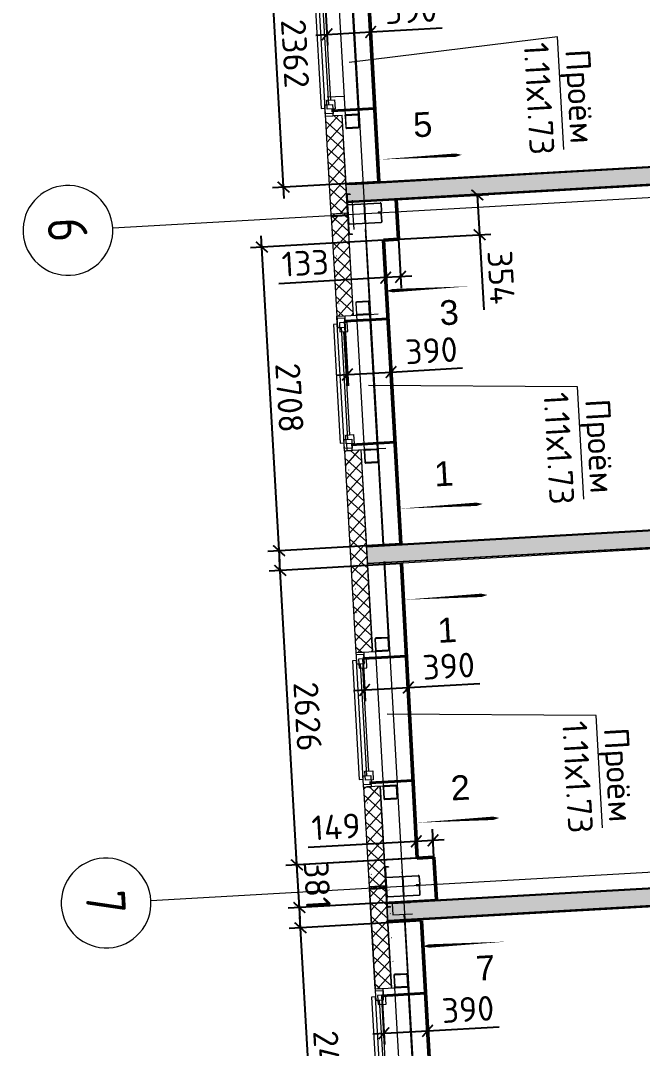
# Model space of a CAD drawing. Header units: metres. Extents: x 107714.6 to 107732.7, y 110796.8 to 110831.
# Drawn here: x 107714.94 to 107720.49, y 110815.1 to 110824.25 of the extents above; entities that cross this region are included whole.
import ezdxf

# ---------------------------------------------------------------- set-up
doc = ezdxf.new("R2010")
doc.units = ezdxf.units.M
doc.header["$PDMODE"] = 35
doc.header["$PDSIZE"] = 0.01
doc.linetypes.add('GOST2.303 5', pattern=[24, 20, -1.5, 1, -1.5])
doc.layers.add('2023.11.08_В_ОТКЛОНЕНИЯ', color=7, linetype='Continuous')
doc.layers.add('_1-1_ Внутренние стены', color=7, linetype='Continuous')
doc.layers.add('Вспомогательные', color=6, linetype='Continuous', plot=False)
for name, color, linetype, lineweight in [('ГКЛ', 250, 'Continuous', 50), ('Оси', 7, 'Continuous', 9), ('Откосы', 250, 'Continuous', 40), ('Перекрытия', 7, 'Continuous', 18), ('Размерные', 45, 'Continuous', 15), ('Стены', 7, 'Continuous', 18), ('Стены разрез', 7, 'Continuous', 5), ('Стены штриховка', 7, 'Continuous', 5)]:
    doc.layers.add(name, color=color, linetype=linetype, lineweight=lineweight)
for name, color, linetype, lineweight, true_color in [('Импосты витража', 7, 'Continuous', 9, 0x004080), ('Каркас_Импост', 7, 'Continuous', 9, 0x804000), ('Несущие колонны', 7, 'Continuous', 18, 0x800040), ('Окна', 7, 'Continuous', 9, 0x0080c0), ('Отлив', 7, 'Continuous', 9, 0x008080)]:
    doc.layers.add(name, color=color, linetype=linetype, lineweight=lineweight, true_color=true_color)
doc.styles.add('AxeAndPointZ', font='arial.ttf')
doc.styles.add('GOST 2.304 type A', font='isocpeur.ttf')
doc.styles.add('GOST Common', font='GOST_Common.ttf', dxfattribs={"width": 0.9, "height": 350})
doc.dimstyles.new('ISO-25', dxfattribs={"dimtxt": 0.22, "dimasz": 0.1, "dimexe": 0.1, "dimexo": 0, "dimgap": 0.06, "dimtad": 1, "dimdec": 0, "dimlfac": 1000, "dimtxsty": 'GOST 2.304 type A', "dimblk": 'ARCHTICK', "dimcen": 2.5, "dimdle": 0.1, "dimadec": 0, "dimazin": 0, "dimtfac": 1, "dimtdec": 0, "dimtmove": 0, "dimatfit": 3, "dimfxl": 1, "dimarcsym": 0})
pattern_1 = [(318.25305, (107716.81975, 110843.4981), (0.0998763, 0.1119139), [])]
pattern_2 = [(318.25305, (107716.79479, 110843.49668), (0.0998763, 0.1119139), [])]
pattern_3 = [(318.25305, (107716.79479, 110843.49668), (0.05659657, 0.0634179), []), (48.25305, (107716.79479, 110843.49668), (-0.0634179, 0.05659657), [])]

# ---------------------------------------------------------------- blocks, each defined once
blk = doc.blocks.new('102_Окно_1Створка_Ф_ГОСТ23166-99 - 1160х1750_1170_h-1445330-_О__L2_3_900_')
at = {"layer": 'Каркас_Импост', "color": 7, "lineweight": 18}
for p, q in [((-638.1, 475), (-638.1, 405)), ((-638.1, 475), (-603.1, 475)), ((-618.1, 475), (-538.1, 475)), ((-618.1, 405), (-618.1, 475)), ((-618.1, 475), (-538.1, 475)), ((-618.1, 405), (-618.1, 475)), ((-538.1, 475), (-538.1, 405)), ((-538.1, 475), (-538.1, 455)), ((541.9, 475), (461.9, 475)), ((461.9, 475), (461.9, 405)), ((461.9, 475), (461.9, 455)), ((541.9, 475), (461.9, 475)), ((561.9, 475), (526.9, 475)), ((541.9, 405), (541.9, 475)), ((541.9, 405), (541.9, 475)), ((561.9, 475), (561.9, 405)), ((-638.1, 405), (-603.1, 405)), ((-538.1, 405), (-618.1, 405)), ((-578.1, 405), (-618.1, 405)), ((-578.1, 385), (-578.1, 455)), ((-578.1, 455), (-498.1, 455)), ((-498.1, 385), (-578.1, 385)), ((-538.1, 440), (461.9, 440)), ((-498.1, 455), (-498.1, 385)), ((-498.1, 420), (421.9, 420)), ((421.9, 455), (421.9, 385)), ((501.9, 455), (421.9, 455)), ((421.9, 385), (501.9, 385)), ((461.9, 405), (541.9, 405)), ((501.9, 385), (501.9, 455)), ((541.9, 405), (501.9, 405)), ((561.9, 405), (526.9, 405))]:
    blk.add_line(p, q, dxfattribs=at)
at = {"layer": 'Отлив', "color": 7}
for p, q in [((491.9, 510), (-568.1, 510)), ((-568.1, 510), (-568.1, 475)), ((-568.1, 475), (491.9, 475)), ((491.9, 475), (491.9, 510))]:
    blk.add_line(p, q, dxfattribs=at)
blk = doc.blocks.new('102_Окно_1Створка_Ф_ГОСТ23166-99 - 1160х1750_1170_h-1445331-_О__L2_3_900_')
at = {"layer": 'Каркас_Импост', "color": 7, "lineweight": 18}
for p, q in [((-638.1, 475), (-638.1, 405)), ((-638.1, 475), (-603.1, 475)), ((-618.1, 475), (-538.1, 475)), ((-618.1, 405), (-618.1, 475)), ((-618.1, 475), (-538.1, 475)), ((-618.1, 405), (-618.1, 475)), ((-538.1, 475), (-538.1, 405)), ((-538.1, 475), (-538.1, 455)), ((541.9, 475), (461.9, 475)), ((461.9, 475), (461.9, 405)), ((461.9, 475), (461.9, 455)), ((541.9, 475), (461.9, 475)), ((561.9, 475), (526.9, 475)), ((541.9, 405), (541.9, 475)), ((541.9, 405), (541.9, 475)), ((561.9, 475), (561.9, 405)), ((-638.1, 405), (-603.1, 405)), ((-538.1, 405), (-618.1, 405)), ((-578.1, 405), (-618.1, 405)), ((-578.1, 385), (-578.1, 455)), ((-578.1, 455), (-498.1, 455)), ((-498.1, 385), (-578.1, 385)), ((-538.1, 440), (461.9, 440)), ((-498.1, 455), (-498.1, 385)), ((-498.1, 420), (421.9, 420)), ((421.9, 455), (421.9, 385)), ((501.9, 455), (421.9, 455)), ((421.9, 385), (501.9, 385)), ((461.9, 405), (541.9, 405)), ((501.9, 385), (501.9, 455)), ((541.9, 405), (501.9, 405)), ((561.9, 405), (526.9, 405))]:
    blk.add_line(p, q, dxfattribs=at)
at = {"layer": 'Отлив', "color": 7}
for p, q in [((491.9, 510), (-568.1, 510)), ((-568.1, 510), (-568.1, 475)), ((-568.1, 475), (491.9, 475)), ((491.9, 475), (491.9, 510))]:
    blk.add_line(p, q, dxfattribs=at)
blk = doc.blocks.new('243_КолоннаНесущая_Труба_ГОСТ 30245-2003 - 120x120x5-1251907-_О__L2_3_900_')
at = {"layer": 'Несущие колонны', "color": 7, "lineweight": 5}
for p, q in [((-60, 51), (-60, -51)), ((-55, -51), (-55, 51)), ((51, 60), (-51, 60)), ((-51, 55), (51, 55)), ((55, 51), (55, -51)), ((60, -51), (60, 51)), ((51, -55), (-51, -55)), ((-51, -60), (51, -60))]:
    blk.add_line(p, q, dxfattribs=at)
for centre, radius, start, end in [((-51, 51), 9, 90, 180), ((-51, 51), 4, 90, 180), ((51, 51), 9, 0, 90), ((51, 51), 4, 0, 90), ((-51, -51), 9, 180, 270), ((-51, -51), 4, 180, 270), ((51, -51), 4, 270, 0), ((51, -51), 9, 270, 360)]:
    blk.add_arc(centre, radius, start, end, dxfattribs=at)
blk = doc.blocks.new('Прямоугольный импост - 20х150 мм_Утеплитель_Наружный-1318619-_О__L2_3_900_')
at = {"layer": 'Импосты витража'}
h = blk.add_hatch(dxfattribs=at)
h.set_pattern_fill('FP_12', style=0, pattern_type=2)
h.set_pattern_definition([(315, (-21000, -200), (60.10408, 60.10408), []), (225, (-21000, -200), (60.10408, -60.10408), [])])
h.paths.add_polyline_path([(-10, 75), (10, 75), (10, -75), (-10, -75), (-10, -26)], flags=0)
at = {"layer": 'Импосты витража', "color": 7, "lineweight": 18}
for p, q in [((-10, 75), (10, 75)), ((-10, -75), (-10, 75)), ((10, 75), (10, -75)), ((10, -75), (-10, -75))]:
    blk.add_line(p, q, dxfattribs=at)
blk = doc.blocks.new('Прямоугольный импост - 20х150 мм_Утеплитель_Наружный-V12-_О__L2_3_900_')
at = {"layer": 'Импосты витража'}
h = blk.add_hatch(dxfattribs=at)
h.set_pattern_fill('FP_13', style=0, pattern_type=2)
h.set_pattern_definition([(315, (-27000, -200), (60.10408, 60.10408), []), (225, (-27000, -200), (60.10408, -60.10408), [])])
h.paths.add_polyline_path([(-10, 75), (10, 75), (10, -75), (-10, -75), (-10, -26)], flags=0)
at = {"layer": 'Импосты витража', "color": 7, "lineweight": 18}
for p, q in [((-10, 75), (10, 75)), ((-10, -75), (-10, 75)), ((10, 75), (10, -75)), ((10, -75), (-10, -75))]:
    blk.add_line(p, q, dxfattribs=at)
blk = doc.blocks.new('Ось сетки - Круг_Ø8 мм-6577-_О__L2_3_900_')
at = {"layer": 'Оси', "lineweight": 20}
for start, end in [(360, 180), (180, 360)]:
    blk.add_arc((0, 0), 4, start, end, dxfattribs=at)
blk = doc.blocks.new('к3')
at = {"color": 0, "linetype": 'ByBlock', "lineweight": -2, "ltscale": 200}
for p, q in [((4147417.8, 542805.7), (4147417.8, 542828.2)), ((4147420.8, 542805.7), (4147420.8, 542828.2)), ((4147425.8, 542836.2), (4147504.8, 542836.2)), ((4147425.8, 542833.2), (4147504.8, 542833.2)), ((4147509.8, 542828.2), (4147509.8, 542544.2)), ((4147512.8, 542828.2), (4147512.8, 542544.2)), ((4147682.8, 542828.2), (4147682.8, 542544.2)), ((4147685.8, 542828.2), (4147685.8, 542544.2)), ((4147769.8, 542836.2), (4147690.8, 542836.2)), ((4147769.8, 542833.2), (4147690.8, 542833.2)), ((4147774.8, 542805.7), (4147774.8, 542828.2)), ((4147777.8, 542805.7), (4147777.8, 542828.2)), ((4147417.8, 542805.7), (4147420.8, 542805.7)), ((4147777.8, 542805.7), (4147774.8, 542805.7)), ((4147593.8, 542544.2), (4147593.8, 542566.7)), ((4147593.8, 542566.7), (4147596.8, 542566.7)), ((4147596.8, 542544.2), (4147596.8, 542566.7)), ((4147598.8, 542544.2), (4147598.8, 542566.7)), ((4147601.8, 542566.7), (4147598.8, 542566.7)), ((4147601.8, 542544.2), (4147601.8, 542566.7)), ((4147517.8, 542539.2), (4147588.8, 542539.2)), ((4147517.8, 542536.2), (4147588.8, 542536.2)), ((4147677.8, 542539.2), (4147606.8, 542539.2)), ((4147677.8, 542536.2), (4147606.8, 542536.2))]:
    blk.add_line(p, q, dxfattribs=at)
for centre, radius, start, end in [((4147425.8, 542828.2), 8, 90, 180), ((4147425.8, 542828.2), 5, 90, 180), ((4147504.8, 542828.2), 8, 0, 90), ((4147504.8, 542828.2), 5, 0, 90), ((4147690.8, 542828.2), 8, 90, 180), ((4147690.8, 542828.2), 5, 90, 180), ((4147769.8, 542828.2), 8, 0, 90), ((4147769.8, 542828.2), 5, 0, 90), ((4147517.8, 542544.2), 8, 180, 270), ((4147517.8, 542544.2), 5, 180, 270), ((4147588.8, 542544.2), 8, 270, 0), ((4147588.8, 542544.2), 5, 270, 0), ((4147606.8, 542544.2), 8, 180, 270), ((4147606.8, 542544.2), 5, 180, 270), ((4147677.8, 542544.2), 5, 270, 0), ((4147677.8, 542544.2), 8, 270, 0)]:
    blk.add_arc(centre, radius, start, end, dxfattribs=at)
at = {"layer": 'Вспомогательные', "color": 0, "ltscale": 10}
for p, q in [((4147690.3, 542836.2), (4147505.3, 542836.2)), ((4147682.8, 542686.2), (4147512.8, 542686.2))]:
    blk.add_line(p, q, dxfattribs=at)
blk = doc.blocks.new('_ArchTick')
at = {"color": 0, "linetype": 'ByBlock', "lineweight": 9, "const_width": 0.15}
blk.add_lwpolyline([(-0.5, -0.5), (0.5, 0.5)], dxfattribs=at)
blk = doc.blocks.new('*D72')
at = {"layer": 'Defpoints', "color": 0, "lineweight": 9, "transparency": 16777216}
for p in [(107717.4394, 110816.1707), (107718.5166, 110816.2319, 4.052), (107718.6565, 110813.742, 4.052)]:
    blk.add_point(p, dxfattribs=at)
at = {"layer": 'ГКЛ', "color": 0, "lineweight": -2, "transparency": 16777216}
for p, q in [((107717.5866, 110813.5811), (107717.4338, 110816.2706)), ((107718.5166, 110816.2319), (107717.3396, 110816.165)), ((107718.6565, 110813.742), (107717.4811, 110813.6752))]:
    blk.add_line(p, q, dxfattribs=at)
at = {"layer": 'ГКЛ', "color": 0, "lineweight": -2, "transparency": 16777216, "xscale": 0.1, "yscale": 0.1, "zscale": 0.1}
for p, rotation in [((107717.4394, 110816.1707), 93.25304974487426), ((107717.581, 110813.6809), 273.2530497448743)]:
    blk.add_blockref('_ArchTick', p, dxfattribs=dict(at, rotation=rotation))
at = {"layer": 'ГКЛ', "color": 0, "lineweight": 9, "transparency": 16777216, "insert": (107717.6799, 110814.9355), "char_height": 0.22, "attachment_point": 5, "rotation": 273.25305, "style": 'GOST 2.304 type A'}
blk.add_mtext('2494', dxfattribs=at)
blk = doc.blocks.new('*D73')
at = {"layer": 'Defpoints', "color": 0, "lineweight": 9, "transparency": 16777216}
for p in [(107718.6284, 110816.8005, 3.963), (107717.4076, 110816.7311), (107718.65, 110816.4203, 3.963)]:
    blk.add_point(p, dxfattribs=at)
at = {"layer": 'ГКЛ', "color": 0, "lineweight": -2, "transparency": 16777216}
for p, q in [((107718.6284, 110816.8005), (107717.3077, 110816.7255)), ((107717.4349, 110816.2511), (107717.4019, 110816.831)), ((107718.65, 110816.4203), (107717.3294, 110816.3453))]:
    blk.add_line(p, q, dxfattribs=at)
at = {"layer": 'ГКЛ', "color": 0, "lineweight": -2, "transparency": 16777216, "xscale": 0.1, "yscale": 0.1, "zscale": 0.1}
for p, rotation in [((107717.4076, 110816.7311), 93.25304974487426), ((107717.4292, 110816.3509), 273.2530497448743)]:
    blk.add_blockref('_ArchTick', p, dxfattribs=dict(at, rotation=rotation))
at = {"layer": 'ГКЛ', "color": 0, "lineweight": 9, "transparency": 16777216, "insert": (107717.5881, 110816.5507), "char_height": 0.22, "attachment_point": 5, "rotation": 273.25305, "style": 'GOST 2.304 type A'}
blk.add_mtext('381', dxfattribs=at)
blk = doc.blocks.new('*D74')
at = {"layer": 'Defpoints', "color": 0, "lineweight": 9, "transparency": 16777216}
for p in [(107718.4708, 110816.9403), (107718.6284, 110816.8005, 3.955), (107718.4792, 110816.792, 3.955)]:
    blk.add_point(p, dxfattribs=at)
at = {"layer": 'ГКЛ', "color": 0, "lineweight": -2, "transparency": 16777216}
for p, q in [((107718.4792, 110816.792), (107718.4651, 110817.0402)), ((107718.6284, 110816.8005), (107718.6143, 110817.0486)), ((107718.4708, 110816.9403), (107717.5079, 110816.8856)), ((107718.7198, 110816.9545), (107718.4708, 110816.9403))]:
    blk.add_line(p, q, dxfattribs=at)
at = {"layer": 'ГКЛ', "color": 0, "lineweight": -2, "transparency": 16777216, "xscale": 0.1, "yscale": 0.1, "zscale": 0.1}
for p, rotation in [((107718.4708, 110816.9403), 183.2530497448743), ((107718.62, 110816.9488), 3.253049744874268)]:
    blk.add_blockref('_ArchTick', p, dxfattribs=dict(at, rotation=rotation))
at = {"layer": 'ГКЛ', "color": 0, "lineweight": 9, "transparency": 16777216, "insert": (107717.7558, 110817.0699), "char_height": 0.22, "attachment_point": 5, "rotation": 3.25305, "style": 'GOST 2.304 type A'}
blk.add_mtext('149', dxfattribs=at)
blk = doc.blocks.new('*D75')
at = {"layer": 'Defpoints', "color": 0, "lineweight": 9, "transparency": 16777216}
for p in [(107718.3407, 110819.4147, 3.945), (107717.2586, 110819.3532), (107718.4792, 110816.792, 3.945)]:
    blk.add_point(p, dxfattribs=at)
at = {"layer": 'ГКЛ', "color": 0, "lineweight": -2, "transparency": 16777216}
for p, q in [((107717.4133, 110816.6313), (107717.2529, 110819.4531)), ((107718.3407, 110819.4147), (107717.1587, 110819.3475)), ((107718.4792, 110816.792), (107717.3077, 110816.7255))]:
    blk.add_line(p, q, dxfattribs=at)
at = {"layer": 'ГКЛ', "color": 0, "lineweight": -2, "transparency": 16777216, "xscale": 0.1, "yscale": 0.1, "zscale": 0.1}
for p, rotation in [((107717.2586, 110819.3532), 93.25304974487426), ((107717.4076, 110816.7311), 273.2530497448743)]:
    blk.add_blockref('_ArchTick', p, dxfattribs=dict(at, rotation=rotation))
at = {"layer": 'ГКЛ', "color": 0, "lineweight": 9, "transparency": 16777216, "insert": (107717.5028, 110818.0518), "char_height": 0.22, "attachment_point": 5, "rotation": 273.25305, "style": 'GOST 2.304 type A'}
blk.add_mtext('2626', dxfattribs=at)
blk = doc.blocks.new('*D76')
at = {"layer": 'Defpoints', "color": 0, "lineweight": 9, "transparency": 16777216}
for p in [(107718.1796, 110822.2946, 4.001), (107717.0949, 110822.2329), (107718.3325, 110819.5904, 4.001)]:
    blk.add_point(p, dxfattribs=at)
at = {"layer": 'ГКЛ', "color": 0, "lineweight": -2, "transparency": 16777216}
for p, q in [((107718.1796, 110822.2946), (107716.995, 110822.2272)), ((107717.2542, 110819.429), (107717.0892, 110822.3328)), ((107718.3325, 110819.5904), (107717.1487, 110819.5231))]:
    blk.add_line(p, q, dxfattribs=at)
at = {"layer": 'ГКЛ', "color": 0, "lineweight": -2, "transparency": 16777216, "xscale": 0.1, "yscale": 0.1, "zscale": 0.1}
for p, rotation in [((107717.0949, 110822.2329), 93.25304974487426), ((107717.2486, 110819.5288), 273.2530497448743)]:
    blk.add_blockref('_ArchTick', p, dxfattribs=dict(at, rotation=rotation))
at = {"layer": 'ГКЛ', "color": 0, "lineweight": 9, "transparency": 16777216, "insert": (107717.3415, 110820.8905), "char_height": 0.22, "attachment_point": 5, "rotation": 273.25305, "style": 'GOST 2.304 type A'}
blk.add_mtext('2708', dxfattribs=at)
blk = doc.blocks.new('*D77')
at = {"layer": 'Defpoints', "color": 0, "lineweight": 9, "transparency": 16777216}
for p in [(107718.2919, 110822.6555, 4.035), (107719.0148, 110822.6966), (107718.312, 110822.3021, 4.035)]:
    blk.add_point(p, dxfattribs=at)
at = {"layer": 'ГКЛ', "color": 0, "lineweight": -2, "transparency": 16777216}
for p, q in [((107718.2919, 110822.6555), (107719.1146, 110822.7023)), ((107719.0148, 110822.6966), (107719.0406, 110822.2433)), ((107718.312, 110822.3021), (107719.1347, 110822.3489)), ((107719.0349, 110822.3432), (107719.0729, 110821.674))]:
    blk.add_line(p, q, dxfattribs=at)
at = {"layer": 'ГКЛ', "color": 0, "lineweight": -2, "transparency": 16777216, "xscale": 0.1, "yscale": 0.1, "zscale": 0.1}
for p, rotation in [((107719.0148, 110822.6966), 93.25304974487426), ((107719.0349, 110822.3432), 273.2530497448743)]:
    blk.add_blockref('_ArchTick', p, dxfattribs=dict(at, rotation=rotation))
at = {"layer": 'ГКЛ', "color": 0, "lineweight": 9, "transparency": 16777216, "insert": (107719.2268, 110821.9632), "char_height": 0.22, "attachment_point": 5, "rotation": 273.25305, "style": 'GOST 2.304 type A'}
blk.add_mtext('354', dxfattribs=at)
blk = doc.blocks.new('*D78')
at = {"layer": 'Defpoints', "color": 0, "lineweight": 9, "transparency": 16777216}
for p in [(107718.1796, 110822.2946, 4.001), (107718.312, 110822.3021), (107718.1986, 110821.9606)]:
    blk.add_point(p, dxfattribs=at)
at = {"layer": 'ГКЛ', "color": 0, "lineweight": -2, "transparency": 16777216}
for p, q in [((107718.1796, 110822.2946), (107718.2043, 110821.8607)), ((107718.312, 110822.3021), (107718.3367, 110821.8683)), ((107718.1986, 110821.9606), (107717.2451, 110821.9064)), ((107718.4308, 110821.9738), (107718.1986, 110821.9606))]:
    blk.add_line(p, q, dxfattribs=at)
at = {"layer": 'ГКЛ', "color": 0, "lineweight": -2, "transparency": 16777216, "xscale": 0.1, "yscale": 0.1, "zscale": 0.1}
for p, rotation in [((107718.1986, 110821.9606), 183.2530497448743), ((107718.331, 110821.9681), 3.253049744874268)]:
    blk.add_blockref('_ArchTick', p, dxfattribs=dict(at, rotation=rotation))
at = {"layer": 'ГКЛ', "color": 0, "lineweight": 9, "transparency": 16777216, "insert": (107717.4821, 110822.0901), "char_height": 0.22, "attachment_point": 5, "rotation": 3.25305, "style": 'GOST 2.304 type A'}
blk.add_mtext('133', dxfattribs=at)
blk = doc.blocks.new('*D79')
at = {"layer": 'Defpoints', "color": 0, "lineweight": 9, "transparency": 16777216}
for p in [(107717.1548, 110825.1249), (107718.0076, 110825.1734, 3.958), (107718.1375, 110822.8145, 3.958)]:
    blk.add_point(p, dxfattribs=at)
at = {"layer": 'ГКЛ', "color": 0, "lineweight": -2, "transparency": 16777216}
for p, q in [((107717.2946, 110822.6665), (107717.1492, 110825.2248)), ((107718.0076, 110825.1734), (107717.055, 110825.1193)), ((107718.1375, 110822.8145), (107717.189, 110822.7606))]:
    blk.add_line(p, q, dxfattribs=at)
at = {"layer": 'ГКЛ', "color": 0, "lineweight": -2, "transparency": 16777216, "xscale": 0.1, "yscale": 0.1, "zscale": 0.1}
for p, rotation in [((107717.1548, 110825.1249), 93.25304974487426), ((107717.2889, 110822.7663), 273.2530497448743)]:
    blk.add_blockref('_ArchTick', p, dxfattribs=dict(at, rotation=rotation))
at = {"layer": 'ГКЛ', "color": 0, "lineweight": 9, "transparency": 16777216, "insert": (107717.3916, 110823.9553), "char_height": 0.22, "attachment_point": 5, "rotation": 273.25305, "style": 'GOST 2.304 type A'}
blk.add_mtext('2362', dxfattribs=at)
blk = doc.blocks.new('*D118')
at = {"layer": 'Defpoints', "color": 0, "lineweight": 9, "transparency": 16777216}
for p in [(107718.0404, 110824.5786, 3.958), (107717.651, 110824.5572, 3.958), (107718.0648, 110824.1486)]:
    blk.add_point(p, dxfattribs=at)
at = {"layer": 'Откосы', "color": 0, "lineweight": -2, "transparency": 16777216}
for p, q in [((107718.0404, 110824.5786), (107718.0705, 110824.0487)), ((107717.651, 110824.5572), (107717.6811, 110824.0266)), ((107717.5756, 110824.1208), (107718.0648, 110824.1486)), ((107718.0648, 110824.1486), (107718.7018, 110824.1848))]:
    blk.add_line(p, q, dxfattribs=at)
at = {"layer": 'Откосы', "color": 0, "lineweight": -2, "transparency": 16777216, "xscale": 0.1, "yscale": 0.1, "zscale": 0.1}
for p, rotation in [((107718.0648, 110824.1486), 3.253049744874275), ((107717.6754, 110824.1265), 183.2530497448743)]:
    blk.add_blockref('_ArchTick', p, dxfattribs=dict(at, rotation=rotation))
at = {"layer": 'Откосы', "color": 0, "lineweight": 9, "transparency": 16777216, "insert": (107718.4236, 110824.3393), "char_height": 0.22, "attachment_point": 5, "rotation": 3.25305, "style": 'GOST 2.304 type A'}
blk.add_mtext('390', dxfattribs=at)
blk = doc.blocks.new('*D119')
at = {"layer": 'Defpoints', "color": 0, "lineweight": 9, "transparency": 16777216}
for p in [(107717.83, 110821.5726, 4.001), (107718.2192, 110821.5946, 4.001), (107718.2462, 110821.1199)]:
    blk.add_point(p, dxfattribs=at)
at = {"layer": 'Откосы', "color": 0, "lineweight": -2, "transparency": 16777216}
for p, q in [((107717.83, 110821.5726), (107717.8627, 110820.998)), ((107718.2192, 110821.5946), (107718.2519, 110821.0201)), ((107717.7572, 110821.0922), (107718.2462, 110821.1199)), ((107718.2462, 110821.1199), (107718.8832, 110821.1562))]:
    blk.add_line(p, q, dxfattribs=at)
at = {"layer": 'Откосы', "color": 0, "lineweight": -2, "transparency": 16777216, "xscale": 0.1, "yscale": 0.1, "zscale": 0.1}
for p, rotation in [((107717.857, 110821.0978), 183.2530497448743), ((107718.2462, 110821.1199), 3.253049744874275)]:
    blk.add_blockref('_ArchTick', p, dxfattribs=dict(at, rotation=rotation))
at = {"layer": 'Откосы', "color": 0, "lineweight": 9, "transparency": 16777216, "insert": (107718.605, 110821.3106), "char_height": 0.22, "attachment_point": 5, "rotation": 3.25305, "style": 'GOST 2.304 type A'}
blk.add_mtext('390', dxfattribs=at)
blk = doc.blocks.new('*D120')
at = {"layer": 'Defpoints', "color": 0, "lineweight": 9, "transparency": 16777216}
for p in [(107717.9951, 110818.5685, 4.001), (107718.3843, 110818.5905, 4.001), (107718.4002, 110818.3105)]:
    blk.add_point(p, dxfattribs=at)
at = {"layer": 'Откосы', "color": 0, "lineweight": -2, "transparency": 16777216}
for p, q in [((107717.9951, 110818.5685), (107718.0167, 110818.1885)), ((107718.3843, 110818.5905), (107718.4059, 110818.2106)), ((107717.9112, 110818.2827), (107718.4002, 110818.3105)), ((107718.4002, 110818.3105), (107719.0371, 110818.3467))]:
    blk.add_line(p, q, dxfattribs=at)
at = {"layer": 'Откосы', "color": 0, "lineweight": -2, "transparency": 16777216, "xscale": 0.1, "yscale": 0.1, "zscale": 0.1}
for p, rotation in [((107718.4002, 110818.3105), 3.253049744874274), ((107718.011, 110818.2884), 183.2530497448743)]:
    blk.add_blockref('_ArchTick', p, dxfattribs=dict(at, rotation=rotation))
at = {"layer": 'Откосы', "color": 0, "lineweight": 9, "transparency": 16777216, "insert": (107718.7589, 110818.5011), "char_height": 0.22, "attachment_point": 5, "rotation": 3.25305, "style": 'GOST 2.304 type A'}
blk.add_mtext('390', dxfattribs=at)
blk = doc.blocks.new('*D121')
at = {"layer": 'Defpoints', "color": 0, "lineweight": 9, "transparency": 16777216}
for p in [(107718.1636, 110815.5653, 4.052), (107718.5528, 110815.5875, 4.052), (107718.5718, 110815.2533)]:
    blk.add_point(p, dxfattribs=at)
at = {"layer": 'Откосы', "color": 0, "lineweight": -2, "transparency": 16777216}
for p, q in [((107718.1636, 110815.5653), (107718.1883, 110815.1314)), ((107718.5528, 110815.5875), (107718.5775, 110815.1535)), ((107718.0827, 110815.2255), (107718.5718, 110815.2533)), ((107718.5718, 110815.2533), (107719.2088, 110815.2895))]:
    blk.add_line(p, q, dxfattribs=at)
at = {"layer": 'Откосы', "color": 0, "lineweight": -2, "transparency": 16777216, "xscale": 0.1, "yscale": 0.1, "zscale": 0.1}
for p, rotation in [((107718.1826, 110815.2312), 183.2530497448743), ((107718.5718, 110815.2533), 3.253049744874275)]:
    blk.add_blockref('_ArchTick', p, dxfattribs=dict(at, rotation=rotation))
at = {"layer": 'Откосы', "color": 0, "lineweight": 9, "transparency": 16777216, "insert": (107718.9306, 110815.444), "char_height": 0.22, "attachment_point": 5, "rotation": 3.25305, "style": 'GOST 2.304 type A'}
blk.add_mtext('390', dxfattribs=at)

msp = doc.modelspace()

# ---------------------------------------------------------------- hatches: boundary and pattern name
at = {"layer": '_1-1_ Внутренние стены', "linetype": 'Continuous', "lineweight": 5}
h = msp.add_hatch(dxfattribs=at)
h.set_pattern_fill('ГАЗОБЕТОН_0004', color=253, scale=0.001, angle=-86.74695, style=0, pattern_type=2)
h.set_pattern_definition([(318.25305, (107711.60216, 110779.763945), (0.05992578, 0.06714835), []), (3.25305, (107711.66208, 110779.83109), (-0.00459642, 0.08086948), [0, -0.054, 0, -0.081]), (68.25305, (107711.72923, 110779.77117), (0.07523517, -0.03001115), [0, -0.0396, 0, -0.0684])])
h.paths.add_polyline_path([(107724.1115, 110823.1441), (107717.8466, 110822.788), (107717.8551, 110822.6382), (107724.12, 110822.9943)])
h = msp.add_hatch(dxfattribs=at)
h.set_pattern_fill('ГАЗОБЕТОН_0004', color=253, scale=0.001, angle=-86.74695, style=0, pattern_type=2)
h.set_pattern_definition([(318.25305, (107711.78545, 110776.53915), (0.05992578, 0.06714835), []), (3.25305, (107711.84537, 110776.6063), (-0.00459642, 0.08086948), [0, -0.054, 0, -0.081]), (68.25305, (107711.91252, 110776.54637), (0.07523517, -0.03001115), [0, -0.0396, 0, -0.0684])])
h.paths.add_polyline_path([(107724.2948, 110819.9193), (107718.0299, 110819.5632), (107718.0384, 110819.4134), (107724.3033, 110819.7695)])
h = msp.add_hatch(dxfattribs=at)
h.set_pattern_fill('ГАЗОБЕТОН_0004', color=253, scale=0.001, angle=-86.74695, style=0, pattern_type=2)
h.set_pattern_definition([(318.25305, (107711.96607, 110773.36128), (0.05992578, 0.06714835), []), (3.25305, (107712.025995, 110773.42843), (-0.00459642, 0.08086948), [0, -0.054, 0, -0.081]), (68.25305, (107712.09314, 110773.3685), (0.07523517, -0.03001115), [0, -0.0396, 0, -0.0684])])
h.paths.add_polyline_path([(107724.4754, 110816.7414), (107718.2105, 110816.3853), (107718.219, 110816.2356), (107724.4839, 110816.5917)])
at = {"layer": 'Стены штриховка', "lineweight": 5}
h = msp.add_hatch(dxfattribs=at)
h.set_pattern_fill('FP_5', color=253, scale=0.001, angle=-86.74695, style=0, pattern_type=2)
h.set_pattern_definition(pattern_2)
h.paths.add_polyline_path([(107717.4846, 110826.5135), (107717.5839, 110824.7663), (107717.5859, 110824.7664), (107717.4866, 110826.5136)], flags=0)
h.paths.add_polyline_path([(107717.7113, 110822.5249), (107717.7133, 110822.525), (107717.654, 110823.5683), (107717.652, 110823.5682)], flags=0)
h.paths.add_polyline_path([(107717.372, 110828.4953), (107717.4165, 110827.7115), (107717.4185, 110827.7116), (107717.374, 110828.4954)], flags=0)
h = msp.add_hatch(dxfattribs=at)
h.set_pattern_fill('FP_6', color=253, scale=0.001, angle=-86.74695, style=0, pattern_type=2)
h.set_pattern_definition(pattern_3)
h.paths.add_polyline_path([(107717.4185, 110827.7116), (107717.5643, 110827.7199), (107717.5198, 110828.5037), (107717.374, 110828.4954)])
h.paths.add_polyline_path([(107717.7133, 110822.525), (107717.8591, 110822.5333), (107717.8094, 110823.4075), (107717.6636, 110823.3992)])
h.paths.add_polyline_path([(107717.5955, 110824.5973), (107717.7413, 110824.6056), (107717.6324, 110826.5219), (107717.4866, 110826.5136), (107717.5594, 110825.2339)])
h = msp.add_hatch(dxfattribs=at)
h.set_pattern_fill('FP_6', color=253, scale=0.001, angle=-86.74695, style=0, pattern_type=2)
h.set_pattern_definition(pattern_3)
h.paths.add_polyline_path([(107717.7145, 110822.505), (107717.765, 110821.6165), (107717.9107, 110821.6248), (107717.8602, 110822.5133), (107717.8133, 110822.5107)], flags=0)
h.paths.add_polyline_path([(107718.0538, 110816.5347), (107718.1996, 110816.543), (107718.1491, 110817.4315), (107718.0033, 110817.4232)], flags=0)
h.paths.add_polyline_path([(107717.9352, 110818.6213), (107718.081, 110818.6296), (107717.9788, 110820.4267), (107717.8331, 110820.4184)], flags=0)
h = msp.add_hatch(dxfattribs=at)
h.set_pattern_fill('FP_5', color=253, scale=0.001, angle=-86.74695, style=0, pattern_type=2)
h.set_pattern_definition(pattern_1)
h.paths.add_polyline_path([(107718.0768, 110816.536), (107718.0788, 110816.5361), (107718.0283, 110817.4247), (107718.0263, 110817.4245)], flags=0)
h.paths.add_polyline_path([(107717.9582, 110818.6226), (107717.9602, 110818.6227), (107717.858, 110820.4198), (107717.856, 110820.4197)], flags=0)
h.paths.add_polyline_path([(107717.7374, 110822.5063), (107717.7879, 110821.6178), (107717.7899, 110821.6179), (107717.7394, 110822.5065)], flags=0)
h = msp.add_hatch(dxfattribs=at)
h.set_pattern_fill('FP_5', color=253, scale=0.001, angle=-86.74695, style=0, pattern_type=2)
h.set_pattern_definition(pattern_2)
h.paths.add_polyline_path([(107717.9794, 110820.4168), (107718.081, 110818.6296), (107718.083, 110818.6297), (107717.9804, 110820.4268), (107717.9788, 110820.4267), (107717.9793, 110820.4177)], flags=0)
h.paths.add_polyline_path([(107717.9106, 110821.6274), (107717.9107, 110821.6248), (107717.9127, 110821.6249), (107717.8622, 110822.5134), (107717.8602, 110822.5133), (107717.9104, 110821.6309)], flags=0)
h.paths.add_polyline_path([(107718.1525, 110817.3715), (107718.1996, 110816.543), (107718.2016, 110816.5431), (107718.1506, 110817.4316), (107718.1491, 110817.4315), (107718.1496, 110817.4216)], flags=0)
h = msp.add_hatch(dxfattribs=at)
h.set_pattern_fill('FP_6', color=253, scale=0.001, angle=-86.74695, style=0, pattern_type=2)
h.set_pattern_definition(pattern_3)
h.paths.add_polyline_path([(107718.1054, 110815.6261), (107718.2512, 110815.6344), (107718.2007, 110816.523), (107718.0549, 110816.5147)], flags=0)
h.paths.add_polyline_path([(107718.3438, 110811.4329), (107718.3943, 110810.5443), (107718.54, 110810.5526), (107718.4895, 110811.4412), (107718.4426, 110811.4385)], flags=0)
h.paths.add_polyline_path([(107718.2757, 110812.631), (107718.4214, 110812.6393), (107718.3193, 110814.4364), (107718.1735, 110814.4281)], flags=0)
h = msp.add_hatch(dxfattribs=at)
h.set_pattern_fill('FP_5', color=253, scale=0.001, angle=-86.74695, style=0, pattern_type=2)
h.set_pattern_definition(pattern_1)
h.paths.add_polyline_path([(107718.3446, 110814.4316), (107718.4464, 110812.6407), (107718.4484, 110812.6408), (107718.3458, 110814.4379), (107718.3443, 110814.4378), (107718.3444, 110814.4351)], flags=0)
h.paths.add_polyline_path([(107718.565, 110810.554), (107718.567, 110810.5542), (107718.5161, 110811.4427), (107718.5145, 110811.4426), (107718.56, 110810.6413)], flags=0)
h.paths.add_polyline_path([(107718.2363, 110816.3373), (107718.2762, 110815.6358), (107718.2782, 110815.636), (107718.2277, 110816.5245), (107718.2257, 110816.5244)], flags=0)
h = msp.add_hatch(dxfattribs=at)
h.set_pattern_fill('FP_5', color=253, scale=0.001, angle=-86.74695, style=0, pattern_type=2)
h.set_pattern_definition(pattern_2)
h.paths.add_polyline_path([(107718.3418, 110811.4328), (107718.3923, 110810.5442), (107718.3943, 110810.5443), (107718.3438, 110811.4329)], flags=0)
h.paths.add_polyline_path([(107718.0529, 110816.5146), (107718.1034, 110815.626), (107718.1054, 110815.6261), (107718.0549, 110816.5147)], flags=0)
h.paths.add_polyline_path([(107718.1715, 110814.428), (107718.2737, 110812.6309), (107718.2757, 110812.631), (107718.1735, 110814.4281)], flags=0)

# ---------------------------------------------------------------- linework, layer by layer
at = {"lineweight": 5, "ltscale": 0.1}
for p, q in [((107717.891, 110822.8005), (107724.1109, 110823.1541)), ((107717.8915, 110822.7905), (107724.1115, 110823.1441)), ((107717.8581, 110822.6384), (107724.12, 110822.9943)), ((107717.8587, 110822.6284), (107724.1206, 110822.9843)), ((107718.0293, 110819.5732), (107724.2942, 110819.9293)), ((107718.0299, 110819.5632), (107724.2948, 110819.9193)), ((107718.0384, 110819.4134), (107724.3033, 110819.7695)), ((107718.039, 110819.4035), (107724.3039, 110819.7595)), ((107718.213, 110816.3955), (107724.4749, 110816.7514)), ((107718.2135, 110816.3855), (107724.4754, 110816.7414)), ((107718.219, 110816.2356), (107724.4839, 110816.5917)), ((107718.2196, 110816.2256), (107724.4845, 110816.5817)), ((107718.2556, 110816.3859), (107718.4173, 110816.3951)), ((107718.2556, 110816.3859), (107718.2612, 110816.286)), ((107718.2612, 110816.286), (107718.436, 110816.296)), ((107718.3625, 110816.2668), (107718.3611, 110816.2917))]:
    msp.add_line(p, q, dxfattribs=at)
at = {"lineweight": 9}
for points in [[(107719.7866, 110823.1018), (107719.7297, 110824.1041), (107717.872, 110823.8773)], [(107719.9637, 110819.9871), (107719.9067, 110820.9894), (107718.0441, 110820.9998)], [(107720.13, 110817.0598), (107720.0731, 110818.0621), (107718.2104, 110818.0725)]]:
    msp.add_lwpolyline(points, dxfattribs=at)
at = {"layer": '2023.11.08_В_ОТКЛОНЕНИЯ'}
for points, elevation in [([(107718.1266, 110823.0119, 0, 0, 0), (107718.8754, 110823.0544, 0, 0.16, 0), (107718.5759, 110823.0374, 0.03, 0.03, 0), (107718.1266, 110823.0119, 0, 0, 0)], 3.958), ([(107718.954, 110821.884, 0, 0, 0), (107718.2053, 110821.8415, 0, 0.16, 0), (107718.5048, 110821.8585, 0.03, 0.03, 0), (107718.954, 110821.884, 0, 0, 0)], 4.001), ([(107718.3149, 110819.9027, 0, 0, 0), (107719.0637, 110819.9453, 0, 0.16, 0), (107718.7642, 110819.9283, 0.03, 0.03, 0), (107718.3149, 110819.9027, 0, 0, 0)], 4.001), ([(107718.3578, 110819.092, 0, 0, 0), (107719.1066, 110819.1345, 0, 0.16, 0), (107718.8071, 110819.1175, 0.03, 0.03, 0), (107718.3578, 110819.092, 0, 0, 0)], 3.945), ([(107718.4626, 110817.1062, 0, 0, 0), (107719.2114, 110817.1488, 0, 0.16, 0), (107718.9119, 110817.1318, 0.03, 0.03, 0), (107718.4626, 110817.1062, 0, 0, 0)], 3.945), ([(107719.2781, 110816.0479, 0, 0, 0), (107718.5293, 110816.0053, 0, 0.16, 0), (107718.8289, 110816.0223, 0.03, 0.03, 0), (107719.2781, 110816.0479, 0, 0, 0)], 4.052)]:
    msp.add_lwpolyline(points, format="xyseb", dxfattribs=dict(at, elevation=elevation))
at = {"layer": 'ГКЛ'}
for points, elevation in [([(107718.1375, 110822.8145), (107718.0076, 110825.1734)], 3.958), ([(107718.312, 110822.3021), (107718.2919, 110822.6555)], 4.035), ([(107718.312, 110822.3021), (107718.1796, 110822.2946)], 4.05), ([(107718.3325, 110819.5904), (107718.1796, 110822.2946)], 4.001), ([(107718.4792, 110816.792), (107718.3407, 110819.4147)], 3.945), ([(107718.6284, 110816.8005), (107718.4792, 110816.792)], 3.955), ([(107718.65, 110816.4203), (107718.6284, 110816.8005)], 3.963), ([(107718.6565, 110813.742), (107718.5166, 110816.2319)], 4.052)]:
    msp.add_lwpolyline(points, dxfattribs=dict(at, elevation=elevation))
at = {"layer": 'Оси', "linetype": 'GOST2.303 5'}
for p, q in [((107717.611, 110829.5769), (107718.1791, 110819.5817)), ((107715.7664, 110822.4043), (107731.313, 110823.288)), ((107718.1876, 110819.4319), (107718.8566, 110807.6609)), ((107716.1068, 110816.414), (107731.6535, 110817.2976))]:
    msp.add_line(p, q, dxfattribs=at)
at = {"layer": 'Откосы'}
for points, elevation in [([(107718.1015, 110823.468), (107717.7141, 110823.446)], 3.958), ([(107718.2192, 110821.5947), (107717.83, 110821.5726)], 4.001), ([(107718.2814, 110820.4944), (107717.8921, 110820.4723)], 4.001), ([(107718.3843, 110818.5905), (107717.9949, 110818.5684)], 3.945), ([(107718.4427, 110817.4831), (107718.0534, 110817.4609)], 3.945), ([(107718.5528, 110815.5875), (107718.1627, 110815.5653)], 4.052)]:
    msp.add_lwpolyline(points, dxfattribs=dict(at, elevation=elevation))
at = {"layer": 'Перекрытия'}
for p, q in [((107717.8995, 110822.6508), (107717.907, 110822.5178)), ((107717.907, 110822.5178), (107717.9144, 110822.389))]:
    msp.add_line(p, q, dxfattribs=at)
at = {"layer": 'Стены', "lineweight": 5}
for points in [[(107717.7683, 110824.6071), (107717.8364, 110823.409)], [(107717.9562, 110823.4158), (107717.8881, 110824.6139)], [(107724.1115, 110823.1441), (107717.8466, 110822.788)], [(107724.12, 110822.9943), (107717.8581, 110822.6384)], [(107717.7669, 110821.5465), (107717.763, 110821.6164)], [(107717.9377, 110821.6263), (107718.0058, 110820.4282)], [(107718.1256, 110820.435), (107718.0575, 110821.6331)], [(107717.856, 110820.4197), (107717.8521, 110820.4896)], [(107724.2948, 110819.9193), (107718.0299, 110819.5632)], [(107724.3033, 110819.7695), (107718.0384, 110819.4134)], [(107718.1079, 110818.6311), (107718.176, 110817.4331)], [(107724.4754, 110816.7414), (107718.2135, 110816.3855)], [(107724.4839, 110816.5917), (107718.219, 110816.2356)], [(107718.2782, 110815.636), (107718.3463, 110814.4379)], [(107718.4661, 110814.4447), (107718.398, 110815.6428)]]:
    msp.add_lwpolyline(points, dxfattribs=at)
at = {"layer": 'Стены разрез', "lineweight": 5}
for p, q in [((107717.7113, 110822.5249), (107717.652, 110823.5682)), ((107717.677, 110823.5696), (107717.8268, 110823.5781)), ((107717.8611, 110822.5334), (107717.8114, 110823.4076)), ((107717.8369, 110823.4), (107717.8364, 110823.409)), ((107717.9562, 110823.4158), (107717.9567, 110823.4068)), ((107717.7125, 110822.5049), (107717.763, 110821.6164)), ((107717.9127, 110821.6249), (107717.8622, 110822.5134)), ((107718.0142, 110822.3947), (107718.0512, 110821.7439)), ((107717.7879, 110821.6178), (107717.9377, 110821.6263)), ((107717.9377, 110821.6263), (107717.9372, 110821.6353)), ((107718.057, 110821.6421), (107718.0575, 110821.6331)), ((107718.0575, 110821.6331), (107718.1324, 110821.6374)), ((107717.8311, 110820.4183), (107717.9332, 110818.6212)), ((107718.0058, 110820.4282), (107717.856, 110820.4197)), ((107718.083, 110818.6297), (107717.9808, 110820.4268)), ((107718.0063, 110820.4192), (107718.0058, 110820.4282)), ((107718.2005, 110820.4393), (107718.1256, 110820.435)), ((107718.1256, 110820.435), (107718.1261, 110820.426)), ((107718.1319, 110820.3242), (107718.1741, 110819.5814)), ((107718.1826, 110819.4317), (107718.2214, 110818.7488)), ((107717.9332, 110818.6212), (107718.1079, 110818.6311)), ((107718.1079, 110818.6311), (107718.1074, 110818.6401)), ((107718.2272, 110818.6469), (107718.2277, 110818.6379)), ((107718.2958, 110817.4399), (107718.2963, 110817.4309)), ((107718.0013, 110817.4231), (107718.0518, 110816.5346)), ((107718.176, 110817.4331), (107718.0263, 110817.4245)), ((107718.2016, 110816.5431), (107718.1511, 110817.4316)), ((107718.1765, 110817.4241), (107718.176, 110817.4331)), ((107718.3398, 110816.6656), (107718.3448, 110816.6659)), ((107718.0768, 110816.536), (107718.2016, 110816.5431)), ((107718.2027, 110816.5231), (107718.0779, 110816.516)), ((107718.2532, 110815.6345), (107718.2027, 110816.5231)), ((107718.0529, 110816.5146), (107718.1034, 110815.626)), ((107718.2556, 110816.3859), (107718.2612, 110816.286)), ((107718.3625, 110816.2668), (107718.3917, 110815.7536)), ((107718.1034, 110815.626), (107718.2782, 110815.636)), ((107718.2782, 110815.636), (107718.2777, 110815.6449)), ((107718.3975, 110815.6518), (107718.398, 110815.6428))]:
    msp.add_line(p, q, dxfattribs=at)
at = {"layer": 'Стены разрез'}
msp.add_lwpolyline([(107717.7315, 110823.4031), (107717.8114, 110823.4076)], dxfattribs=at)
at = {"layer": 'Стены штриховка', "lineweight": 5}
for p, q in [((107717.7133, 110822.525), (107717.654, 110823.5683)), ((107717.8591, 110822.5333), (107717.8094, 110823.4075)), ((107717.765, 110821.6165), (107717.7145, 110822.505)), ((107717.9107, 110821.6248), (107717.8602, 110822.5133)), ((107717.9352, 110818.6213), (107717.8331, 110820.4184)), ((107718.081, 110818.6296), (107717.9788, 110820.4267)), ((107718.0538, 110816.5347), (107718.0033, 110817.4232)), ((107718.1996, 110816.543), (107718.1491, 110817.4315)), ((107718.2512, 110815.6344), (107718.2007, 110816.523)), ((107718.1054, 110815.6261), (107718.0549, 110816.5147))]:
    msp.add_line(p, q, dxfattribs=at)

# ---------------------------------------------------------------- block references
at = {"layer": 'Импосты витража', "color": 7, "extrusion": (0, 0, -1), "xscale": 0.001, "yscale": 0.001, "zscale": 0.001, "rotation": 266.7469502589375}
for name, p in [('Прямоугольный импост - 20х150 мм_Утеплитель_Наружный-1318619-_О__L2_3_900_', (-107717.7848, 110822.5191)), ('Прямоугольный импост - 20х150 мм_Утеплитель_Наружный-V12-_О__L2_3_900_', (-107718.1273, 110816.5288))]:
    msp.add_blockref(name, p, dxfattribs=at)
at = {"layer": 'Несущие колонны', "color": 7, "xscale": 0.0009999999999999998, "yscale": 0.0009999999999999998, "zscale": 0.0009999999999999998, "rotation": 273.2530497410625}
for p in [(107717.8997, 110823.3525), (107717.9942, 110821.6896), (107718.0691, 110820.3717), (107718.1644, 110818.6944), (107718.2393, 110817.3766), (107718.3347, 110815.6993)]:
    msp.add_blockref('243_КолоннаНесущая_Труба_ГОСТ 30245-2003 - 120x120x5-1251907-_О__L2_3_900_', p, dxfattribs=at)
at = {"layer": 'Окна', "color": 7, "xscale": 0.0009999999999999998, "yscale": 0.0009999999999999998, "zscale": 0.0009999999999999998, "rotation": 93.25304974106248}
for name, p in [('102_Окно_1Створка_Ф_ГОСТ23166-99 - 1160х1750_1170_h-1445330-_О__L2_3_900_', (107718.0997, 110824.0631)), ('102_Окно_1Створка_Ф_ГОСТ23166-99 - 1160х1750_1170_h-1445331-_О__L2_3_900_', (107718.2691, 110821.0823)), ('102_Окно_1Створка_Ф_ГОСТ23166-99 - 1160х1750_1170_h-1445331-_О__L2_3_900_', (107718.4393, 110818.0872)), ('102_Окно_1Створка_Ф_ГОСТ23166-99 - 1160х1750_1170_h-1445331-_О__L2_3_900_', (107718.6096, 110815.092))]:
    msp.add_blockref(name, p, dxfattribs=at)
at = {"layer": 'Оси', "lineweight": 20, "xscale": 0.09999999999999992, "yscale": 0.09999999999999992, "zscale": 0.09999999999999992, "rotation": 273.2530497410625}
for p in [(107715.367, 110822.3816), (107715.7075, 110816.3913)]:
    msp.add_blockref('Ось сетки - Круг_Ø8 мм-6577-_О__L2_3_900_', p, dxfattribs=at)
at = {"layer": 'Размерные', "color": 0, "xscale": 0.0009999999999999998, "yscale": 0.0009999999999999998, "zscale": 0.0009999999999999998, "rotation": 93.25304974106248}
for p in [(108495.1825, 106712.4126), (108495.523, 106706.4223)]:
    msp.add_blockref('к3', p, dxfattribs=at)

# ---------------------------------------------------------------- texts
at = {"layer": '2023.11.08_В_ОТКЛОНЕНИЯ', "style": 'AxeAndPointZ'}
for s, p in [('5', (107718.4485, 110823.2096, 3.958)), ('3', (107718.6846, 110821.5355, 4.001)), ('1', (107718.6367, 110820.1005, 4.001)), ('1', (107718.6659, 110818.7075, 3.945)), ('2', (107718.7845, 110817.304, 3.945)), ('7', (107719.0086, 110815.6993, 4.052))]:
    msp.add_text(s, height=0.22, rotation=3.25305, dxfattribs=at).set_placement(p)
at = {"layer": 'ГКЛ', "lineweight": 9, "char_height": 0.22, "attachment_point": 5, "rotation": 273.25305, "style": 'GOST 2.304 type A'}
for insert in [(107719.7483, 110823.5645), (107719.9254, 110820.4499), (107720.0917, 110817.5225)]:
    msp.add_mtext('Проём \\P1.11х1.73', dxfattribs=dict(at, insert=insert))
at = {"layer": 'Оси', "char_height": 0.35, "width": 0.274177, "attachment_point": 1, "rotation": 273.25305, "style": 'GOST Common'}
for s, insert in [('\\fGOST Common|b0|i0|c204|p34|;\\W.9;6', (107715.5328, 110822.505)), ('\\fGOST Common|b0|i0|c204|p34|;\\W.9;7', (107715.8733, 110816.5147))]:
    msp.add_mtext(s, dxfattribs=dict(at, insert=insert))

# ---------------------------------------------------------------- dimensions: what is measured, and where the dimension line sits
at = {"layer": 'ГКЛ', "lineweight": 9}
for base, p1, p2, picture, middle in [((107717.1548, 110825.1249), (107718.1375, 110822.8145, 3.958), (107718.0076, 110825.1734, 3.958), '*D79', (107717.3916, 110823.9553)), ((107717.09488, 110822.23292), (107718.33255, 110819.59042, 4.001), (107718.17963, 110822.29457, 4.001), '*D76', (107717.34145, 110820.89051)), ((107717.2586, 110819.3532), (107718.4792, 110816.792, 3.945), (107718.3407, 110819.4147, 3.945), '*D75', (107717.5028, 110818.0518)), ((107717.4394, 110816.1707), (107718.6565, 110813.742, 4.052), (107718.5166, 110816.2319, 4.052), '*D72', (107717.6799, 110814.9355))]:
    dim = msp.add_linear_dim(base=base, p1=p1, p2=p2, angle=273.25305, dimstyle='ISO-25', dxfattribs=at)
    dim.commit()
    dim.dimension.update_dxf_attribs({"geometry": picture, "text_midpoint": middle})
for base, p1, p2, angle, picture, middle in [((107719.0148, 110822.6966), (107718.312, 110822.3021, 4.035), (107718.2919, 110822.6555, 4.035), 273.25305, '*D77', (107719.057, 110821.9535)), ((107718.1986, 110821.9606), (107718.312, 110822.3021), (107718.1796, 110822.2946, 4.001), 3.25305, '*D78', (107717.4917, 110821.9204)), ((107718.4708, 110816.9403), (107718.6284, 110816.8005, 3.955), (107718.4792, 110816.792, 3.955), 3.25305, '*D74', (107717.7654, 110816.9002)), ((107717.4076, 110816.7311), (107718.65, 110816.4203, 3.963), (107718.6284, 110816.8005, 3.963), 273.25305, '*D73', (107717.4184, 110816.541))]:
    dim = msp.add_linear_dim(base=base, p1=p1, p2=p2, angle=angle, dimstyle='ISO-25', dxfattribs=at)
    dim.commit()
    dim.dimension.update_dxf_attribs({"geometry": picture, "text_midpoint": middle, "dimtype": 160})
at = {"layer": 'Откосы', "lineweight": 9}
for base, p1, p2, picture, middle in [((107718.0648, 110824.1486), (107717.651, 110824.5572, 3.958), (107718.0404, 110824.5786, 3.958), '*D118', (107718.4236, 110824.3393)), ((107718.2462, 110821.1199), (107717.83, 110821.5726, 4.001), (107718.2192, 110821.5946, 4.001), '*D119', (107718.605, 110821.3106)), ((107718.4002, 110818.3105, 3.945), (107717.9951, 110818.5685, 7.946), (107718.3843, 110818.5905, 7.946), '*D120', (107718.7589, 110818.5011, 3.945)), ((107718.5718, 110815.2533), (107718.1636, 110815.5653, 4.052), (107718.5528, 110815.5875, 4.052), '*D121', (107718.9306, 110815.444))]:
    dim = msp.add_linear_dim(base=base, p1=p1, p2=p2, angle=3.25305, dimstyle='ISO-25', dxfattribs=at)
    dim.commit()
    dim.dimension.update_dxf_attribs({"geometry": picture, "text_midpoint": middle})

doc.saveas('drawing.dxf')
